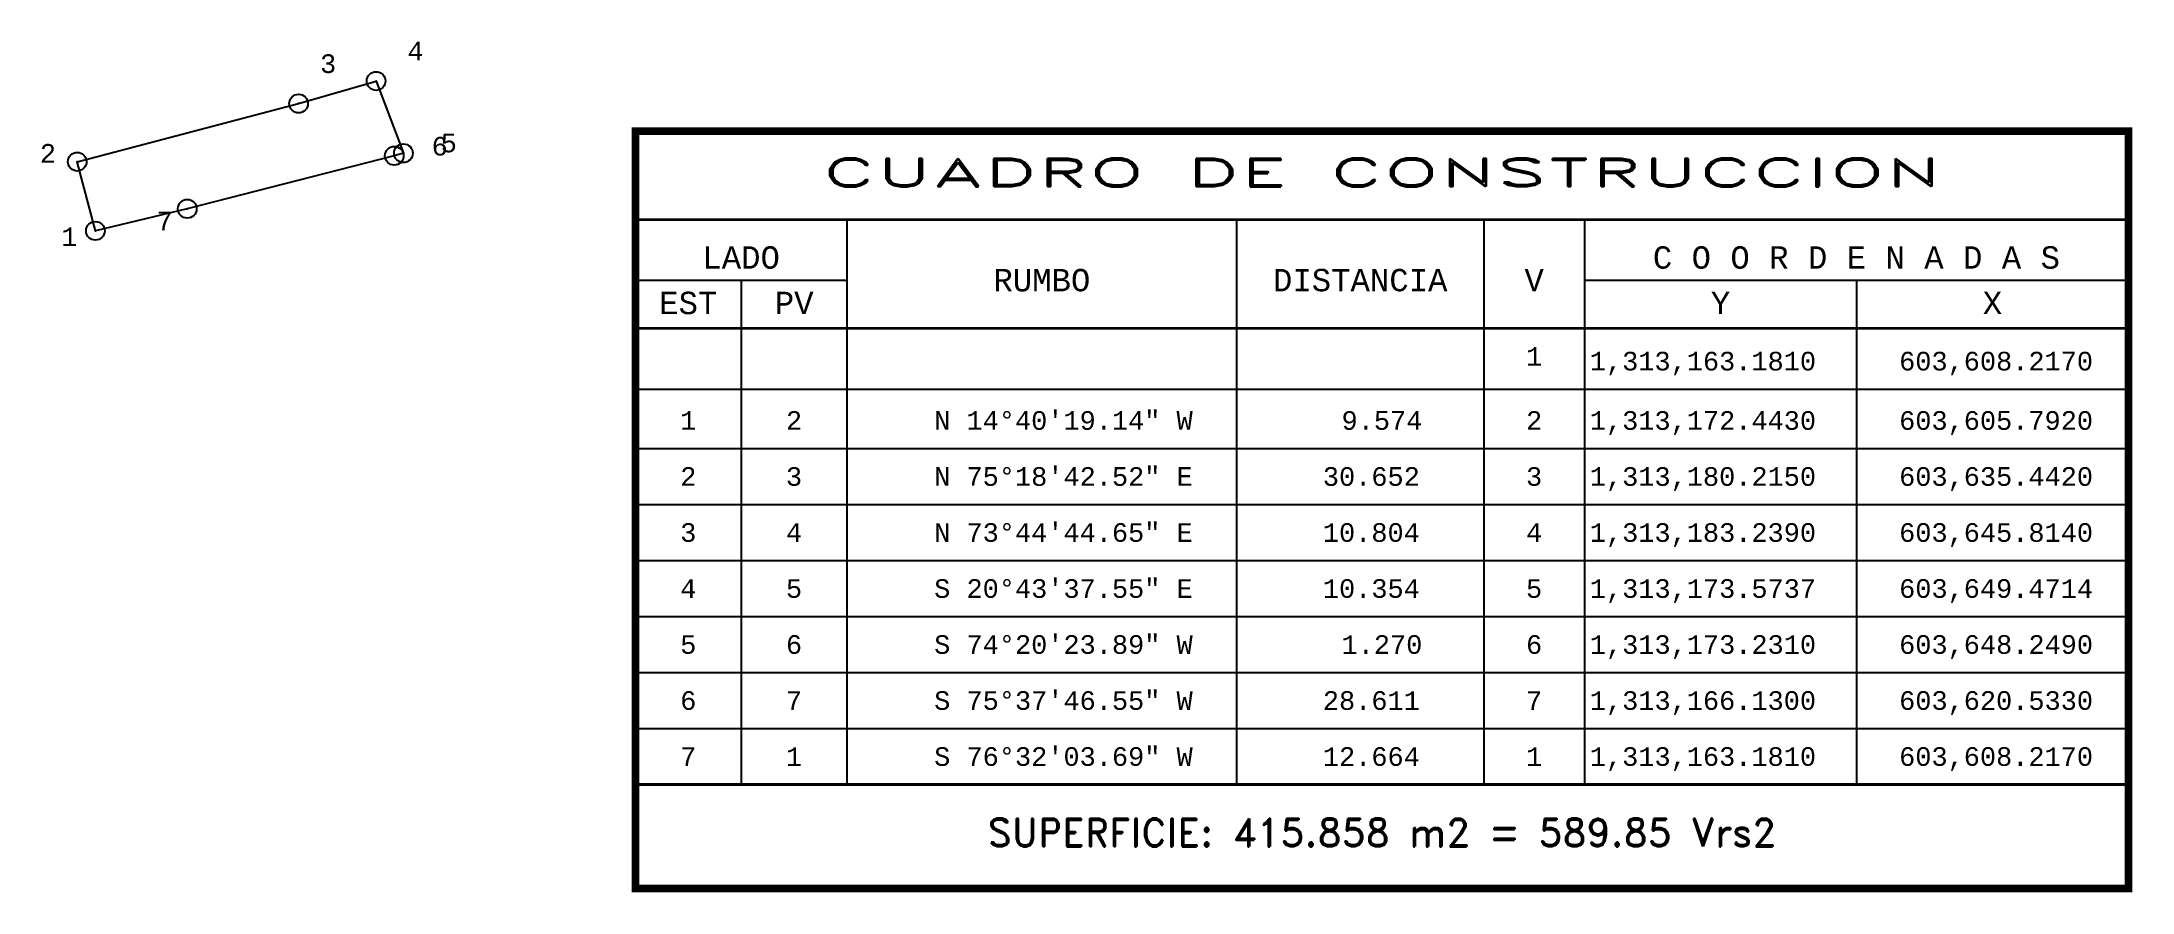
# Model space of a CAD drawing. Header units: millimetres. Extents: x 603601 to 603881, y 1313075 to 1313188.
import ezdxf
from ezdxf.enums import TextEntityAlignment as Align

# ---------------------------------------------------------------- set-up
doc = ezdxf.new("R2010")
doc.units = ezdxf.units.MM
doc.header["$PDMODE"] = 32
doc.header["$PDSIZE"] = 2.5
for name, color, linetype in [('CVL_CUADCON', 1, 'Continuous'), ('CVL_CUADCON_LIN', 8, 'Continuous'), ('CVL_CUADCON_TIT', 1, 'Continuous'), ('CVL_CUADCON_TX', 2, 'Continuous'), ('CVL_PUNTO', 2, 'Continuous'), ('CVL_PUNTO_NUM', 2, 'Continuous')]:
    doc.layers.add(name, color=color, linetype=linetype)
doc.styles.add('HUECA1', font='hueca1.shx')
doc.styles.add('MONOTXT4', font='monotxt4.shx')

msp = doc.modelspace()

# ---------------------------------------------------------------- linework, layer by layer
msp.add_lwpolyline([(603608.22, 1313163.18), (603605.79, 1313172.44), (603635.44, 1313180.22), (603645.81, 1313183.24), (603649.47, 1313173.57), (603648.25, 1313173.23), (603620.53, 1313166.13)], close=True)
at = {"layer": 'CVL_CUADCON', "color": 1, "linetype": 'Continuous', "const_width": 1, "flags": 128}
msp.add_lwpolyline([(603680.55, 1313176.53), (603880.48, 1313176.53), (603880.48, 1313075.11), (603680.55, 1313075.11)], close=True, dxfattribs=at)
at = {"layer": 'CVL_CUADCON', "color": 1, "linetype": 'Continuous', "const_width": 0.375, "flags": 128}
for points in [[(603680.55, 1313164.66), (603880.48, 1313164.66)], [(603680.55, 1313150.11), (603880.48, 1313150.11)], [(603680.55, 1313089.03), (603880.48, 1313089.03)]]:
    msp.add_lwpolyline(points, dxfattribs=at)
at = {"layer": 'CVL_CUADCON_LIN', "color": 8, "linetype": 'Continuous'}
for p, q in [((603708.87, 1313164.66), (603708.87, 1313089.03)), ((603761.05, 1313164.66), (603761.05, 1313089.03)), ((603794.15, 1313164.66), (603794.15, 1313089.03)), ((603807.62, 1313164.66), (603807.62, 1313089.03)), ((603680.55, 1313156.59), (603708.87, 1313156.59)), ((603694.7, 1313156.59), (603694.7, 1313089.03)), ((603807.62, 1313156.59), (603880.48, 1313156.59)), ((603844.05, 1313156.59), (603844.05, 1313089.03)), ((603680.55, 1313141.98), (603880.48, 1313141.98)), ((603680.55, 1313134.03), (603880.48, 1313134.03)), ((603680.55, 1313126.53), (603880.48, 1313126.53)), ((603680.55, 1313119.03), (603880.48, 1313119.03)), ((603680.55, 1313111.53), (603880.48, 1313111.53)), ((603680.55, 1313104.03), (603880.48, 1313104.03)), ((603680.55, 1313096.53), (603880.48, 1313096.53)), ((603680.55, 1313089.03), (603880.48, 1313089.03))]:
    msp.add_line(p, q, dxfattribs=at)
at = {"layer": 'CVL_PUNTO', "color": 2}
for p in [(603645.81, 1313183.24), (603635.44, 1313180.22), (603605.79, 1313172.44), (603648.25, 1313173.23), (603649.47, 1313173.57), (603620.53, 1313166.13), (603608.22, 1313163.18)]:
    msp.add_point(p, dxfattribs=at)

# ---------------------------------------------------------------- texts
at = {"layer": 'CVL_CUADCON_TIT', "color": 1, "style": 'HUECA1', "width": 1.758658}
msp.add_text('CUADRO DE CONSTRUCCION', height=3.75, dxfattribs=at).set_placement((603705.55, 1313169.11), (603855.48, 1313169.11), align=Align.FIT)
at = {"layer": 'CVL_CUADCON_TIT', "color": 1, "style": 'MONOTXT4'}
for s, p in [('LADO', (603694.7, 1313158.11)), ('C O O R D E N A D A S', (603844.05, 1313158.11)), ('EST', (603687.62, 1313152.02)), ('PV', (603701.8, 1313152.02)), ('Y', (603825.85, 1313152.02)), ('X', (603862.27, 1313152.02))]:
    msp.add_text(s, height=3, dxfattribs=at).set_placement(p, align=Align.CENTER)
at = {"layer": 'CVL_CUADCON_TIT', "color": 1}
for s, height, style, p in [('RUMBO', 3, 'MONOTXT4', (603734.97, 1313156.58)), ('DISTANCIA', 3, 'MONOTXT4', (603777.6, 1313156.58)), ('V', 3, 'MONOTXT4', (603800.9, 1313156.58)), ('SUPERFICIE: 415.858 m2 = 589.85 Vrs2', 3.75, 'HUECA1', (603780.51, 1313082.61))]:
    msp.add_text(s, height=height, dxfattribs=dict(at, style=style)).set_placement(p, align=Align.MIDDLE)
at = {"layer": 'CVL_CUADCON_TX', "color": 2, "style": 'MONOTXT4'}
for s, p in [('1', (603800.89, 1313145.1)), ('1', (603687.62, 1313136.53)), ('2', (603701.78, 1313136.53)), ('2', (603800.89, 1313136.53)), ('2', (603687.62, 1313129.03)), ('3', (603701.78, 1313129.03)), ('3', (603800.89, 1313129.03)), ('3', (603687.62, 1313121.53)), ('4', (603701.78, 1313121.53)), ('4', (603800.89, 1313121.53)), ('4', (603687.62, 1313114.03)), ('5', (603701.78, 1313114.03)), ('5', (603800.89, 1313114.03)), ('5', (603687.62, 1313106.53)), ('6', (603701.78, 1313106.53)), ('6', (603800.89, 1313106.53)), ('6', (603687.62, 1313099.03)), ('7', (603701.78, 1313099.03)), ('7', (603800.89, 1313099.03)), ('7', (603687.62, 1313091.53)), ('1', (603701.78, 1313091.53)), ('1', (603800.89, 1313091.53))]:
    msp.add_text(s, height=2.5, dxfattribs=at).set_placement(p, align=Align.CENTER)
for s, p in [('1,313,163.1810', (603808.35, 1313144.48)), ('603,608.2170', (603849.77, 1313144.48)), ('N 14%%d40\'19.14" W', (603720.55, 1313136.53)), ('9.574', (603775.1, 1313136.53)), ('1,313,172.4430', (603808.35, 1313136.53)), ('603,605.7920', (603849.77, 1313136.53)), ('N 75%%d18\'42.52" E', (603720.55, 1313129.03)), ('30.652', (603772.6, 1313129.03)), ('1,313,180.2150', (603808.35, 1313129.03)), ('603,635.4420', (603849.77, 1313129.03)), ('N 73%%d44\'44.65" E', (603720.55, 1313121.53)), ('10.804', (603772.6, 1313121.53)), ('1,313,183.2390', (603808.35, 1313121.53)), ('603,645.8140', (603849.77, 1313121.53)), ('S 20%%d43\'37.55" E', (603720.55, 1313114.03)), ('10.354', (603772.6, 1313114.03)), ('1,313,173.5737', (603808.35, 1313114.03)), ('603,649.4714', (603849.77, 1313114.03)), ('S 74%%d20\'23.89" W', (603720.55, 1313106.53)), ('1.270', (603775.1, 1313106.53)), ('1,313,173.2310', (603808.35, 1313106.53)), ('603,648.2490', (603849.77, 1313106.53)), ('S 75%%d37\'46.55" W', (603720.55, 1313099.03)), ('28.611', (603772.6, 1313099.03)), ('1,313,166.1300', (603808.35, 1313099.03)), ('603,620.5330', (603849.77, 1313099.03)), ('S 76%%d32\'03.69" W', (603720.55, 1313091.53)), ('12.664', (603772.6, 1313091.53)), ('1,313,163.1810', (603808.35, 1313091.53)), ('603,608.2170', (603849.77, 1313091.53))]:
    msp.add_text(s, height=2.5, dxfattribs=at).set_placement(p)
at = {"layer": 'CVL_PUNTO_NUM', "color": 2, "style": 'MONOTXT4'}
for s, p in [('4', (603649.99, 1313185.99)), ('3', (603638.31, 1313184.31)), ('6', (603653.25, 1313173.26)), ('5', (603654.47, 1313173.69)), ('2', (603600.79, 1313172.3)), ('7', (603616.44, 1313163.25)), ('1', (603603.65, 1313161.14))]:
    msp.add_text(s, height=2.5, dxfattribs=at).set_placement(p)

doc.saveas('drawing.dxf')
